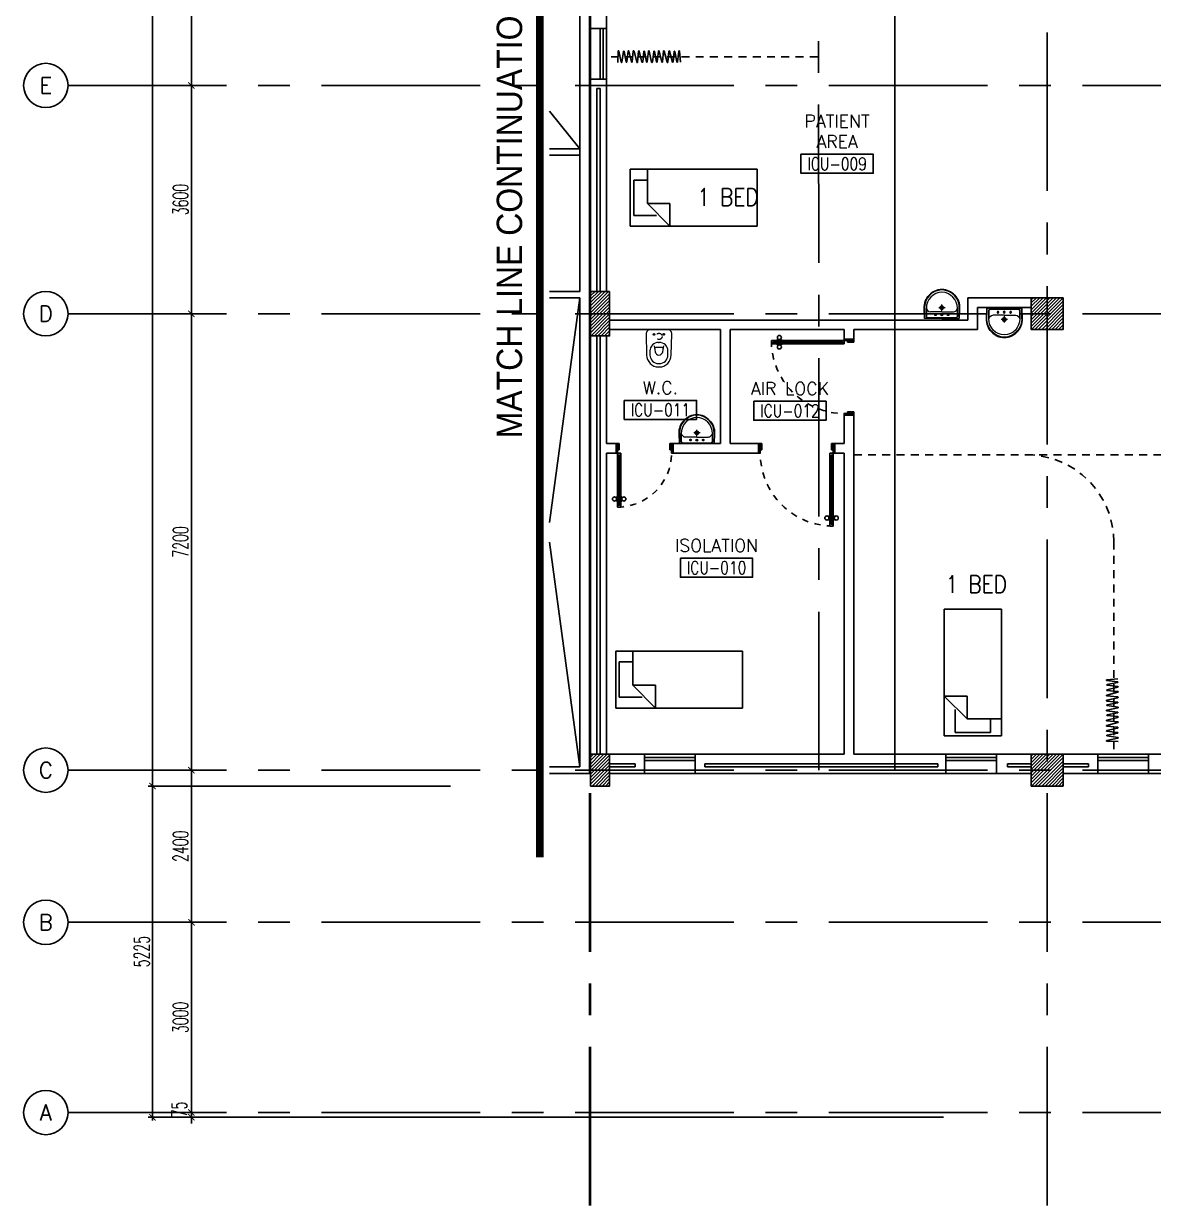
# Model space of a CAD drawing. Extents: x -0.4 to 93.5, y -1.1 to 78.4.
# Drawn here: x -0.35 to 17.47, y -1.11 to 17.52 of the extents above; entities that cross this region are included whole.
import ezdxf
from ezdxf.enums import TextEntityAlignment as Align

# ---------------------------------------------------------------- set-up
doc = ezdxf.new("R2010")
doc.units = 0
doc.header["$MEASUREMENT"] = 0
doc.header["$PDMODE"] = 34
for name, pattern in [('CENTER2', [1.125, 0.75, -0.125, 0.125, -0.125]), ('CENTERX2', [4, 2.5, -0.5, 0.5, -0.5]), ('DASHED', [0.75, 0.5, -0.25]), ('HIDDEN', [0.375, 0.25, -0.125]), ('HIDDEN2', [0.1875, 0.125, -0.0625])]:
    doc.linetypes.add(name, pattern=pattern)
doc.layers.get('0').update_dxf_attribs({"color": 11, "linetype": 'CONTINUOUS'})
doc.layers.get('DEFPOINTS').update_dxf_attribs({"color": 11, "linetype": 'CONTINUOUS'})
for name, color, linetype in [('A_CUBICLE_CURTAINS', 11, 'HIDDEN'), ('AX-CR', 11, 'CONTINUOUS'), ('AX-DIM', 11, 'CONTINUOUS'), ('AX-TXT', 11, 'CONTINUOUS'), ('AXES', 11, 'CENTERX2'), ('COL', 11, 'CONTINUOUS'), ('D_CURTAIN', 11, 'HIDDEN'), ('DOOR', 11, 'CONTINUOUS'), ('ELEV', 11, 'CONTINUOUS'), ('FIX', 11, 'CONTINUOUS'), ('FUR', 11, 'CONTINUOUS'), ('HAT', 11, 'CONTINUOUS'), ('INSUL', 11, 'CONTINUOUS'), ('RM-BOX', 11, 'CONTINUOUS'), ('RM-NAME', 11, 'CONTINUOUS'), ('RM-NO', 11, 'CONTINUOUS'), ('ROOF', 11, 'CONTINUOUS'), ('RS20', 11, 'CONTINUOUS'), ('SHAFT', 11, 'CONTINUOUS'), ('SUNI-FUR', 11, 'CONTINUOUS'), ('TXT1', 11, 'CONTINUOUS'), ('WALL', 11, 'CONTINUOUS'), ('WIN', 11, 'CONTINUOUS')]:
    doc.layers.add(name, color=color, linetype=linetype)
doc.styles.add('ROMANS', font='ROMANS.shx', dxfattribs={"width": 0.6})
doc.styles.add('RS20', font='ROMANS.shx', dxfattribs={"height": 0.2})
doc.styles.add('TTXT', font='swisse.ttf', dxfattribs={"width": 0.6})
doc.dimstyles.new('STANDARD in', dxfattribs={"dimtxt": 0.24, "dimasz": 0.1, "dimexe": 0.07, "dimexo": 0.05, "dimgap": 0.05, "dimtad": 1, "dimdec": 0, "dimlfac": 1000, "dimzin": 0, "dimdsep": 46, "dimtxsty": 'ROMANS', "dimblk": 'ARCHTICK', "dimcen": 0.05, "dimdle": 0.05, "dimclrd": 7, "dimclre": 7, "dimclrt": 2, "dimadec": 0, "dimazin": 0, "dimtfac": 1, "dimtdec": 0, "dimtmove": 2, "dimatfit": 3, "dimldrblk": 'ARCHTICK', "dimfxl": 0, "dimtolj": 1, "dimtzin": 0, "dimarcsym": 0})

# ---------------------------------------------------------------- blocks, each defined once
blk = doc.blocks.new('*X79')
at = {"color": 0}
for p, q in [((73379, 118298), (73831, 118750)), ((73379, 118351), (73778, 118750)), ((73379, 118404), (73725, 118750)), ((73379, 118457), (73672, 118750)), ((73379, 118510), (73619, 118750)), ((73379, 118563), (73566, 118750)), ((73379, 118616), (73513, 118750)), ((73379, 118669), (73460, 118750)), ((73379, 118722), (73407, 118750)), ((73384, 118250), (73879, 118745)), ((73437, 118250), (73879, 118692)), ((73490, 118250), (73879, 118639)), ((73543, 118250), (73879, 118586)), ((73596, 118250), (73879, 118533)), ((73649, 118250), (73879, 118480)), ((73702, 118250), (73879, 118427)), ((73755, 118250), (73879, 118374)), ((73808, 118250), (73879, 118321)), ((73861, 118250), (73879, 118268))]:
    blk.add_line(p, q, dxfattribs=at)
blk = doc.blocks.new('AXL')
at = {"layer": 'AX-CR'}
blk.add_circle((-350, 0), 350, dxfattribs=at)
at = {"layer": 'AX-TXT', "style": 'ROMANS'}
blk.add_attdef('AX', text='', height=250, dxfattribs=at).set_placement((-350, 0), align=Align.MIDDLE)
blk = doc.blocks.new('_ARCHTICK')
at = {"color": 0, "linetype": 'ByBlock', "const_width": 0.15}
blk.add_lwpolyline([(-0.5, -0.5), (0.5, 0.5)], dxfattribs=at)
blk = doc.blocks.new('*D124')
at = {"layer": 'AX-DIM', "color": 7, "lineweight": -2, "ltscale": 0.3}
for p, q in [((1.683, 5.45), (1.683, 64.87)), ((5.705, 64.82), (1.613, 64.82)), ((6.384, 5.5), (1.613, 5.5))]:
    blk.add_line(p, q, dxfattribs=at)
at = {"layer": 'DEFPOINTS', "color": 0, "ltscale": 0.3}
for p in [(1.683, 64.82), (5.755, 64.82), (6.434, 5.5)]:
    blk.add_point(p, dxfattribs=at)
at = {"layer": 'AX-DIM', "color": 7, "lineweight": -2, "ltscale": 0.3, "xscale": 0.1, "yscale": 0.1, "zscale": 0.1}
for p, rotation in [((1.683, 64.82), 90), ((1.683, 5.5), 270)]:
    blk.add_blockref('_ARCHTICK', p, dxfattribs=dict(at, rotation=rotation))
at = {"layer": 'AX-DIM', "color": 2, "ltscale": 0.3, "insert": (1.513, 35.16), "char_height": 0.24, "attachment_point": 5, "rotation": 90, "style": 'ROMANS'}
blk.add_mtext('\\A1;59320', dxfattribs=at)
blk = doc.blocks.new('*D113')
at = {"layer": 'AX-DIM', "color": 7, "lineweight": -2, "ltscale": 0.3}
for p, q in [((2.645, 20.15), (2.225, 20.15)), ((2.295, 16.5), (2.295, 20.2)), ((2.645, 16.55), (2.225, 16.55))]:
    blk.add_line(p, q, dxfattribs=at)
at = {"layer": 'DEFPOINTS', "color": 0, "ltscale": 0.3}
for p in [(2.295, 20.15), (2.695, 20.15), (2.695, 16.55)]:
    blk.add_point(p, dxfattribs=at)
at = {"layer": 'AX-DIM', "color": 7, "lineweight": -2, "ltscale": 0.3, "xscale": 0.1, "yscale": 0.1, "zscale": 0.1}
for p, rotation in [((2.295, 20.15), 90), ((2.295, 16.55), 270)]:
    blk.add_blockref('_ARCHTICK', p, dxfattribs=dict(at, rotation=rotation))
at = {"layer": 'AX-DIM', "color": 2, "ltscale": 0.3, "insert": (2.125, 18.35), "char_height": 0.24, "attachment_point": 5, "rotation": 90, "style": 'ROMANS'}
blk.add_mtext('\\A1;3600', dxfattribs=at)
blk = doc.blocks.new('*D112')
at = {"layer": 'AX-DIM', "color": 7, "lineweight": -2, "ltscale": 0.3}
for p, q in [((2.295, 12.9), (2.295, 16.6)), ((2.645, 16.55), (2.225, 16.55)), ((2.645, 12.95), (2.225, 12.95))]:
    blk.add_line(p, q, dxfattribs=at)
at = {"layer": 'DEFPOINTS', "color": 0, "ltscale": 0.3}
for p in [(2.295, 16.55), (2.695, 16.55), (2.695, 12.95)]:
    blk.add_point(p, dxfattribs=at)
at = {"layer": 'AX-DIM', "color": 7, "lineweight": -2, "ltscale": 0.3, "xscale": 0.1, "yscale": 0.1, "zscale": 0.1}
for p, rotation in [((2.295, 16.55), 90), ((2.295, 12.95), 270)]:
    blk.add_blockref('_ARCHTICK', p, dxfattribs=dict(at, rotation=rotation))
at = {"layer": 'AX-DIM', "color": 2, "ltscale": 0.3, "insert": (2.125, 14.75), "char_height": 0.24, "attachment_point": 5, "rotation": 90, "style": 'ROMANS'}
blk.add_mtext('\\A1;3600', dxfattribs=at)
blk = doc.blocks.new('*D111')
at = {"layer": 'AX-DIM', "color": 7, "lineweight": -2, "ltscale": 0.3}
for p, q in [((2.645, 12.95), (2.225, 12.95)), ((2.295, 5.7), (2.295, 13)), ((2.645, 5.75), (2.225, 5.75))]:
    blk.add_line(p, q, dxfattribs=at)
at = {"layer": 'DEFPOINTS', "color": 0, "ltscale": 0.3}
for p in [(2.295, 12.95), (2.695, 12.95), (2.695, 5.75)]:
    blk.add_point(p, dxfattribs=at)
at = {"layer": 'AX-DIM', "color": 7, "lineweight": -2, "ltscale": 0.3, "xscale": 0.1, "yscale": 0.1, "zscale": 0.1}
for p, rotation in [((2.295, 12.95), 90), ((2.295, 5.75), 270)]:
    blk.add_blockref('_ARCHTICK', p, dxfattribs=dict(at, rotation=rotation))
at = {"layer": 'AX-DIM', "color": 2, "ltscale": 0.3, "insert": (2.125, 9.35), "char_height": 0.24, "attachment_point": 5, "rotation": 90, "style": 'ROMANS'}
blk.add_mtext('\\A1;7200', dxfattribs=at)
blk = doc.blocks.new('*D110')
at = {"layer": 'AX-DIM', "color": 7, "lineweight": -2, "ltscale": 0.3}
for p, q in [((2.295, 3.3), (2.295, 5.8)), ((2.645, 5.75), (2.225, 5.75)), ((2.645, 3.35), (2.225, 3.35))]:
    blk.add_line(p, q, dxfattribs=at)
at = {"layer": 'DEFPOINTS', "color": 0, "ltscale": 0.3}
for p in [(2.295, 5.75), (2.695, 5.75), (2.695, 3.35)]:
    blk.add_point(p, dxfattribs=at)
at = {"layer": 'AX-DIM', "color": 7, "lineweight": -2, "ltscale": 0.3, "xscale": 0.1, "yscale": 0.1, "zscale": 0.1}
for p, rotation in [((2.295, 5.75), 90), ((2.295, 3.35), 270)]:
    blk.add_blockref('_ARCHTICK', p, dxfattribs=dict(at, rotation=rotation))
at = {"layer": 'AX-DIM', "color": 2, "ltscale": 0.3, "insert": (2.125, 4.55), "char_height": 0.24, "attachment_point": 5, "rotation": 90, "style": 'ROMANS'}
blk.add_mtext('\\A1;2400', dxfattribs=at)
blk = doc.blocks.new('*D109')
at = {"layer": 'AX-DIM', "color": 7, "lineweight": -2, "ltscale": 0.3}
for p, q in [((2.295, 0.3), (2.295, 3.4)), ((2.645, 3.35), (2.225, 3.35)), ((2.645, 0.35), (2.225, 0.35))]:
    blk.add_line(p, q, dxfattribs=at)
at = {"layer": 'DEFPOINTS', "color": 0, "ltscale": 0.3}
for p in [(2.295, 3.35), (2.695, 3.35), (2.695, 0.35)]:
    blk.add_point(p, dxfattribs=at)
at = {"layer": 'AX-DIM', "color": 7, "lineweight": -2, "ltscale": 0.3, "xscale": 0.1, "yscale": 0.1, "zscale": 0.1}
for p, rotation in [((2.295, 3.35), 90), ((2.295, 0.35), 270)]:
    blk.add_blockref('_ARCHTICK', p, dxfattribs=dict(at, rotation=rotation))
at = {"layer": 'AX-DIM', "color": 2, "ltscale": 0.3, "insert": (2.125, 1.85), "char_height": 0.24, "attachment_point": 5, "rotation": 90, "style": 'ROMANS'}
blk.add_mtext('\\A1;3000', dxfattribs=at)
blk = doc.blocks.new('COL50')
at = {"layer": 'COL'}
blk.add_lwpolyline([(-250, 250), (-250, -250), (250, -250), (250, 250)], close=True, dxfattribs=at)
blk = doc.blocks.new('*D107')
at = {"layer": 'AX-DIM', "color": 7, "lineweight": -2, "ltscale": 0.3}
for p, q in [((2.333, 5.5), (1.613, 5.5)), ((1.683, 0.225), (1.683, 5.55)), ((14.16, 0.275), (1.613, 0.275))]:
    blk.add_line(p, q, dxfattribs=at)
at = {"layer": 'DEFPOINTS', "color": 0, "ltscale": 0.3}
for p in [(1.683, 5.5), (2.383, 5.5), (14.21, 0.275)]:
    blk.add_point(p, dxfattribs=at)
at = {"layer": 'AX-DIM', "color": 7, "lineweight": -2, "ltscale": 0.3, "xscale": 0.1, "yscale": 0.1, "zscale": 0.1}
for p, rotation in [((1.683, 5.5), 90), ((1.683, 0.275), 270)]:
    blk.add_blockref('_ARCHTICK', p, dxfattribs=dict(at, rotation=rotation))
at = {"layer": 'AX-DIM', "color": 2, "ltscale": 0.3, "insert": (1.513, 2.888), "char_height": 0.24, "attachment_point": 5, "rotation": 90, "style": 'ROMANS'}
blk.add_mtext('\\A1;5225', dxfattribs=at)
blk = doc.blocks.new('*D106')
at = {"layer": 'AX-DIM', "color": 7, "lineweight": -2, "ltscale": 0.3}
for p, q in [((2.295, 0.35), (2.295, 0.45)), ((2.645, 0.35), (2.225, 0.35)), ((2.645, 0.275), (2.225, 0.275)), ((2.295, 0.275), (2.295, 0.35)), ((2.295, 0.275), (2.295, 0.175))]:
    blk.add_line(p, q, dxfattribs=at)
at = {"layer": 'DEFPOINTS', "color": 0, "ltscale": 0.3}
for p in [(2.295, 0.35), (2.695, 0.35), (2.695, 0.275)]:
    blk.add_point(p, dxfattribs=at)
at = {"layer": 'AX-DIM', "color": 7, "lineweight": -2, "ltscale": 0.3, "xscale": 0.1, "yscale": 0.1, "zscale": 0.1}
for p, rotation in [((2.295, 0.35), 270), ((2.295, 0.275), 90)]:
    blk.add_blockref('_ARCHTICK', p, dxfattribs=dict(at, rotation=rotation))
at = {"layer": 'AX-DIM', "color": 2, "ltscale": 0.3, "insert": (2.105, 0.398), "char_height": 0.24, "attachment_point": 5, "rotation": 90, "style": 'ROMANS'}
blk.add_mtext('\\A1;75', dxfattribs=at)
blk = doc.blocks.new('C11')
at = {"layer": 'HAT'}
h = blk.add_hatch(dxfattribs=at)
h.set_pattern_fill('ANSI31', color=256, scale=300, style=0)
h.set_pattern_definition([(45, (-248556.182, -75061.005), (-26.5165043, 26.5165043), [])])
h.paths.add_polyline_path([(300, 700), (0, 700), (0, 350), (300, 350)])
h.paths.add_polyline_path([(300, 350), (0, 350), (0, 0), (300, 0)])
at = {"layer": 'COL'}
blk.add_lwpolyline([(300, 700), (300, 0), (0, 0), (0, 700)], close=True, dxfattribs=at)
blk = doc.blocks.new('C-300')
at = {"layer": 'HAT', "linetype": 'ByBlock', "ltscale": 0.3}
h = blk.add_hatch(dxfattribs=at)
h.set_pattern_fill('ANSI31', color=8, scale=300, style=0)
h.set_pattern_definition([(45, (-258496.182, -82361.005), (-26.5165043, 26.5165043), [])])
h.paths.add_polyline_path([(300, 500), (0, 500), (0, 250), (300, 250)])
h.paths.add_polyline_path([(300, 250), (0, 250), (0, 0), (300, 0)])
at = {"layer": 'COL'}
blk.add_lwpolyline([(0, 500), (300, 500), (300, 0), (0, 0)], close=True, dxfattribs=at)
blk = doc.blocks.new('C')
at = {"layer": 'D_CURTAIN'}
for points in [[(0.229, 0.077), (0.229, 0.077, 0.848601), (0.219, 0.076), (0.202, -0.062, -0.855925), (0.192, -0.063), (0.167, 0.072, 0.866955), (0.157, 0.072), (0.144, -0.065, -0.843142), (0.134, -0.066), (0.099, 0.077, 0.845318), (0.089, 0.076), (0.076, -0.066, -0.842227), (0.066, -0.067), (0.029, 0.079, 0.837896), (0.019, 0.078), (0.004, -0.065, -0.84563), (-0.006, -0.065), (-0.04, 0.078, 0.842014), (-0.049, 0.078), (-0.065, -0.063, -0.866148), (-0.075, -0.063), (-0.099, 0.074, 0.854133), (-0.109, 0.074), (-0.129, -0.066, -0.838104), (-0.139, -0.067), (-0.17, 0.077, 0.84026), (-0.18, 0.077), (-0.183, -0.071)], [(0.639, -0.068), (0.628, 0.076, 0.848601), (0.618, 0.076), (0.601, -0.063, -0.855925), (0.591, -0.063), (0.566, 0.071, 0.866955), (0.556, 0.071), (0.542, -0.066, -0.843142), (0.533, -0.066), (0.497, 0.076, 0.845318), (0.488, 0.075), (0.474, -0.067, -0.842227), (0.465, -0.068), (0.427, 0.078, 0.837896), (0.417, 0.078), (0.403, -0.065, -0.84563), (0.393, -0.066), (0.359, 0.078, 0.842014), (0.349, 0.077), (0.334, -0.063, -0.866148), (0.324, -0.064), (0.299, 0.074, 0.854133), (0.29, 0.073), (0.27, -0.067, -0.838104), (0.26, -0.067), (0.229, 0.077, 0.84026), (0.219, 0.076)]]:
    blk.add_lwpolyline(points, format="xyb", dxfattribs=at)
blk = doc.blocks.new('DOOR100')
at = {"layer": 'DOOR', "color": 0, "linetype": 'ByBlock'}
for p, q in [((-82, 1205), (-91, 1205)), ((-91, 1205), (-91, 1140)), ((-82, 1140), (-91, 1140)), ((-75, 1218), (-82, 1218)), ((-82, 1128), (-82, 1218)), ((-82, 1205), (-82, 1140)), ((-75, 1128), (-82, 1128)), ((-25, 1300), (-75, 1300)), ((-75, 1300), (-25, 1300)), ((-75, 1250), (-75, 1300)), ((-58, 1250), (-75, 1250)), ((-42, 1270), (-58, 1270)), ((-58, 1250), (-58, 1270)), ((-42, 1250), (-42, 1270)), ((-25, 1250), (-42, 1250)), ((-25, 1250), (-25, 1300)), ((-25, 1218), (-18, 1218)), ((-25, 1128), (-18, 1128)), ((-18, 1128), (-18, 1218)), ((-18, 1205), (-9, 1205)), ((-18, 1205), (-18, 1140)), ((-18, 1140), (-9, 1140)), ((-9, 1205), (-9, 1140)), ((-75, 200), (-58, 200)), ((-75, 150), (-75, 200)), ((-58, 200), (-58, 180)), ((-42, 200), (-25, 200)), ((-42, 180), (-42, 200)), ((-25, 200), (-25, 150)), ((-1200, 0), (-1200, 150)), ((-1200, 150), (-1175, 150)), ((-1200, 150), (-1200, 0)), ((-1150, 0), (-1200, 0)), ((-1175, 150), (-1175, 100)), ((-1175, 100), (-1150, 100)), ((-1150, 100), (-1150, 0)), ((-75, 150), (-25, 150)), ((-58, 180), (-42, 180)), ((-50, 100), (-50, 0)), ((-25, 100), (-50, 100)), ((-50, 0), (0, 0)), ((0, 150), (-25, 150)), ((-25, 150), (-25, 100)), ((0, 150), (0, 0))]:
    blk.add_line(p, q, dxfattribs=at)
at = {"layer": 'DOOR', "linetype": 'ByBlock'}
for p, q in [((-75, 1250), (-75, 200)), ((-58, 200), (-58, 1250)), ((-42, 200), (-42, 1250)), ((-25, 200), (-25, 1250)), ((0, 0), (0, 150))]:
    blk.add_line(p, q, dxfattribs=at)
at = {"layer": 'DOOR', "color": 9, "linetype": 'ByBlock'}
for p, q in [((-1150, 0), (-1200, 114)), ((-1150, 0), (-1200, 40)), ((-1150, 0), (-1163, 100)), ((-50, 0), (0, 114)), ((-50, 0), (-37, 100)), ((-50, 0), (0, 40))]:
    blk.add_line(p, q, dxfattribs=at)
at = {"layer": 'DOOR', "color": 0, "linetype": 'ByBlock'}
for centre in [(-124, 1173), (24, 1173)]:
    blk.add_circle(centre, 32.4, dxfattribs=at)
at = {"layer": 'DOOR', "linetype": 'HIDDEN', "ltscale": 0.5}
blk.add_arc((-25, 150), 1150, 90, 180.0001, dxfattribs=at)
at = {"layer": 'DOOR', "color": 9, "linetype": 'ByBlock'}
for centre, radius, start, end in [((-1150, 0), 154, 103.7142, 108.8947), ((-1150, 0), 134, 100.72, 111.8402), ((-1150, 0), 94.4, 90, 121.9818), ((-1150, 0), 74.4, 90, 132.2236), ((-1150, 0), 54.4, 90, 156.7926), ((-1150, 0), 34.4, 90, 180), ((-1150, 0), 14.4, 90, 180), ((-50, 0), 94.4, 58.0182, 90), ((-50, 0), 74.4, 47.7764, 90), ((-50, 0), 54.4, 23.2074, 90), ((-50, 0), 34.4, 0, 90), ((-50, 0), 14.4, 0, 90), ((-50, 0), 134, 68.1598, 79.28), ((-50, 0), 114, 64.0838, 77.3774), ((-50, 0), 154, 71.1053, 76.2858)]:
    blk.add_arc(centre, radius, start, end, dxfattribs=at)
blk = doc.blocks.new('DOOR90')
at = {"layer": 'DOOR', "color": 0, "linetype": 'ByBlock'}
for p, q in [((-150, 0), (-150, -25)), ((-150, 0), (0, 0)), ((0, -50), (0, 0)), ((-1000, -25), (-1000, -75)), ((-1000, -75), (-1000, -25)), ((-950, -25), (-1000, -25)), ((-950, -75), (-1000, -75)), ((-970, -42), (-970, -58)), ((-950, -42), (-970, -42)), ((-950, -58), (-970, -58)), ((-950, -25), (-950, -42)), ((-950, -58), (-950, -75)), ((-918, -25), (-918, -18)), ((-828, -18), (-918, -18)), ((-918, -75), (-918, -82)), ((-828, -82), (-918, -82)), ((-905, -18), (-905, -9)), ((-905, -9), (-840, -9)), ((-905, -18), (-840, -18)), ((-905, -82), (-905, -91)), ((-905, -82), (-840, -82)), ((-905, -91), (-840, -91)), ((-840, -18), (-840, -9)), ((-840, -82), (-840, -91)), ((-828, -25), (-828, -18)), ((-828, -75), (-828, -82)), ((-200, -42), (-200, -25)), ((-200, -25), (-150, -25)), ((-180, -42), (-200, -42)), ((-200, -75), (-200, -58)), ((-200, -58), (-180, -58)), ((-150, -75), (-200, -75)), ((-180, -58), (-180, -42)), ((-150, -75), (-150, -25)), ((-150, -25), (-100, -25)), ((-100, -25), (-100, -50)), ((-100, -50), (0, -50)), ((-150, -900), (-150, -875)), ((-150, -875), (-100, -875)), ((0, -900), (-150, -900)), ((-150, -900), (0, -900)), ((-100, -850), (0, -850)), ((-100, -875), (-100, -850)), ((0, -850), (0, -900))]:
    blk.add_line(p, q, dxfattribs=at)
at = {"layer": 'DOOR', "color": 9, "linetype": 'ByBlock'}
for p, q in [((0, -50), (-114, 0)), ((0, -50), (-40, 0)), ((0, -50), (-100, -37)), ((0, -850), (-114, -900)), ((0, -850), (-100, -863)), ((0, -850), (-40, -900))]:
    blk.add_line(p, q, dxfattribs=at)
at = {"layer": 'DOOR', "linetype": 'ByBlock'}
for p, q in [((-200, -25), (-950, -25)), ((-200, -42), (-950, -42)), ((-200, -58), (-950, -58)), ((-950, -75), (-200, -75))]:
    blk.add_line(p, q, dxfattribs=at)
at = {"layer": 'DOOR', "color": 0, "linetype": 'ByBlock'}
for centre in [(-873, 24), (-873, -124)]:
    blk.add_circle(centre, 32.4, dxfattribs=at)
at = {"layer": 'DOOR', "color": 9, "linetype": 'ByBlock'}
for centre, radius, start, end in [((0, -50), 154, 161.1053, 166.2858), ((0, -50), 134, 158.1598, 169.28), ((0, -50), 94.4, 148.0182, 180), ((0, -50), 74.4, 137.7764, 180), ((0, -50), 114, 154.0838, 167.3774), ((0, -50), 54.4, 113.2074, 180), ((0, -50), 34.4, 90, 180), ((0, -50), 14.4, 90, 180), ((0, -850), 154, 193.7142, 198.8947), ((0, -850), 134, 190.72, 201.8402), ((0, -850), 94.4, 180, 211.9818), ((0, -850), 74.4, 180, 222.2236), ((0, -850), 54.4, 180, 246.7926), ((0, -850), 34.4, 180, 270), ((0, -850), 14.4, 180, 270)]:
    blk.add_arc(centre, radius, start, end, dxfattribs=at)
at = {"layer": 'DOOR', "linetype": 'HIDDEN', "ltscale": 0.5}
blk.add_arc((-150, -25), 850, 180, 270, dxfattribs=at)
blk = doc.blocks.new('LAV1')
at = {"layer": 'FIX', "linetype": 'ByBlock', "ltscale": 0.3}
for p, q in [((-280, 210), (-275, 50)), ((-245, 210), (-245, 85)), ((245, 210), (245, 85)), ((280, 210), (275, 50)), ((0, 60), (-220, 60)), ((0, 60), (220, 60))]:
    blk.add_line(p, q, dxfattribs=at)
at = {"layer": 'FIX', "linetype": 'Continuous', "lineweight": 20}
for p, q in [((-275, 210), (-275, 50)), ((275, 210), (275, 50)), ((0, 50), (-275, 50)), ((0, 50), (-252, 50)), ((0, 155), (-181, 155)), ((0, 155), (181, 155)), ((0, 50), (252, 50)), ((0, 50), (275, 50))]:
    blk.add_line(p, q, dxfattribs=at)
at = {"layer": 'FIX', "linetype": 'DASHED', "lineweight": 20, "ltscale": 0.05}
for p, q in [((50, 220), (-50, 220)), ((0, 170), (0, 270)), ((0, 170), (0, 270))]:
    blk.add_line(p, q, dxfattribs=at)
at = {"layer": 'FIX', "lineweight": 20}
for p, q in [((16, 107), (-15, 107)), ((0, 92), (0, 123))]:
    blk.add_line(p, q, dxfattribs=at)
for centre, radius in [((0, 220), 29.5), ((0, 220), 22.5), ((0, 107), 15.5)]:
    blk.add_circle(centre, radius, dxfattribs=at)
at = {"layer": 'FIX', "linetype": 'HIDDEN', "lineweight": 20, "ltscale": 0.05}
for centre in [(-100, 107), (100, 107)]:
    blk.add_circle(centre, 12.4, dxfattribs=at)
at = {"layer": 'FIX', "linetype": 'ByBlock', "ltscale": 0.3}
for centre, radius, start, end in [((7, 220), 287, 91.3776, 182.0064), ((-7, 220), 287, 357.9936, 88.6224), ((-220, 85), 24.9, 179.7021, 269.9486), ((220, 85), 24.9, 270.0514, 0.2979)]:
    blk.add_arc(centre, radius, start, end, dxfattribs=at)
at = {"layer": 'FIX', "linetype": 'Continuous', "lineweight": 20}
for centre, radius, start, end in [((8, 217), 283, 91.6988, 181.351), ((8, 212), 253, 91.7328, 180.4884), ((-8, 217), 283, 358.649, 88.3012), ((-8, 212), 253, 359.5116, 88.2672), ((-179, 222), 66.9, 190.2006, 268.0786), ((179, 222), 66.9, 271.9214, 349.7994)]:
    blk.add_arc(centre, radius, start, end, dxfattribs=at)
blk = doc.blocks.new('WC1')
at = {"layer": 'FIX', "lineweight": 20}
for p, q in [((-210, 204), (-538, 194)), ((-727, 5), (-727, -5)), ((-674, 5), (-674, -5)), ((-534, 24), (-540, 0)), ((-540, 0), (-534, -24)), ((-475, 141), (-538, 141)), ((-395, 76), (-490, 60)), ((-339, 5), (-339, -5)), ((-538, -141), (-475, -141)), ((-490, -60), (-395, -76)), ((-538, -194), (-210, -204))]:
    blk.add_line(p, q, dxfattribs=at)
at = {"layer": 'FIX', "linetype": 'Continuous', "lineweight": 20}
blk.add_line((-420, -47), (-420, 45), dxfattribs=at)
at = {"layer": 'FIX', "lineweight": 20}
blk.add_lwpolyline([(-213, -204), (-210, -204, 0.414214), (-137, -131), (-137, 0), (-137, 131, 0.414214), (-210, 204)], format="xyb", dxfattribs=at)
at = {"layer": 'FIX', "linetype": 'HIDDEN2', "lineweight": 20, "ltscale": 0.3}
blk.add_circle((-245, 0), 49.8, dxfattribs=at)
at = {"layer": 'FIX', "linetype": 'HIDDEN', "lineweight": 20, "ltscale": 0.05}
for centre in [(-213, 78), (-213, -77)]:
    blk.add_circle(centre, 11.6, dxfattribs=at)
at = {"layer": 'FIX', "lineweight": 20}
for centre, radius, start, end in [((-538, 5), 189, 90, 180), ((-538, 5), 136, 90, 180), ((-473, -7), 68.2, 128.9242, 152.8468), ((-464, -18), 82, 108.496, 128.9242), ((-475, 5), 136, 360, 90), ((-538, -5), 189, 180, 270), ((-538, -5), 136, 180, 270), ((-473, 7), 68.2, 207.1532, 231.0758), ((-464, 18), 82, 231.0758, 251.504), ((-475, -5), 136, 270, 0)]:
    blk.add_arc(centre, radius, start, end, dxfattribs=at)
at = {"layer": 'FIX', "linetype": 'Continuous', "lineweight": 20}
for centre, start, end in [((-443, 46), 357.6662, 91.6121), ((-442, -46), 268.3879, 2.3338)]:
    blk.add_arc(centre, 22.3, start, end, dxfattribs=at)
blk = doc.blocks.new('RM1')
at = {"layer": 'RM-BOX'}
blk.add_lwpolyline([(570, -200), (-570, -200), (-570, -500), (570, -500)], close=True, dxfattribs=at)
at = {"layer": 'RM-NAME', "style": 'ROMANS'}
for tag, p in [('ROOMNAME1', (0, 324)), ('ROOMNAME2', (0, 0))]:
    blk.add_attdef(tag, text='', height=200, dxfattribs=at).set_placement(p, align=Align.MIDDLE)
at = {"layer": 'RM-NO', "style": 'ROMANS', "width": 0.8}
blk.add_attdef('ROOMNO', text='', height=200, dxfattribs=at).set_placement((0, -350), align=Align.MIDDLE)

msp = doc.modelspace()

# ---------------------------------------------------------------- linework, layer by layer
at = {"layer": 'A_CUBICLE_CURTAINS', "ltscale": 0.5}
for p, q in [((12.1744, 17), (8.9171, 17)), ((12.7424, 10.7226), (36.8424, 10.7226)), ((16.8424, 9.3546), (16.8424, 6))]:
    msp.add_line(p, q, dxfattribs=at)
msp.add_arc((15.4744, 9.3546), 1.368, 0, 90, dxfattribs=at)
at = {"layer": 'AXES'}
for p, q in [((15.7924, -1.1143), (15.7924, 77.6984)), ((8.5724, -1.1143), (8.5724, 77.3484)), ((8.5924, -1.1143), (8.5924, 77.3484)), ((12.1924, 5.75), (12.1674, 64.57)), ((0.35, 16.55), (24.7924, 16.55)), ((0.35, 12.95), (24.7924, 12.95)), ((0.35, 5.75), (24.7924, 5.75)), ((0.35, 3.35), (24.7924, 3.35)), ((0.35, 0.35), (24.7924, 0.35))]:
    msp.add_line(p, q, dxfattribs=at)
at = {"layer": 'COL'}
msp.add_lwpolyline([(15.5424, 13.2), (15.5424, 12.7), (16.0424, 12.7), (16.0424, 13.2)], close=True, dxfattribs=at)
at = {"layer": 'ELEV', "linetype": 'CENTER2', "const_width": 0.12}
msp.add_lwpolyline([(7.7917, 4.3737), (7.7917, 68.212)], dxfattribs=at)
at = {"layer": 'FUR'}
for p, q in [((11.2184, 15.2284), (9.2184, 15.2284)), ((9.2184, 15.2284), (9.2184, 14.3284)), ((9.49, 15.2284), (9.49, 14.6895)), ((11.2184, 14.3284), (11.2184, 15.2284)), ((9.2739, 15.0585), (9.2739, 14.5006)), ((9.49, 15.0585), (9.2739, 15.0585)), ((9.49, 14.6895), (9.8435, 14.6895)), ((9.49, 14.6895), (9.8435, 14.3284)), ((9.8435, 14.3284), (9.8435, 14.6895)), ((9.2739, 14.5006), (9.6335, 14.5006)), ((9.2184, 14.3284), (11.2184, 14.3284)), ((14.1706, 6.2903), (14.1706, 8.2903)), ((14.1706, 8.2903), (15.0706, 8.2903)), ((15.0706, 8.2903), (15.0706, 6.2903)), ((10.9889, 7.6284), (8.9889, 7.6284)), ((8.9889, 7.6284), (8.9889, 6.7284)), ((9.0443, 7.4585), (9.0443, 6.9005)), ((9.2605, 7.4585), (9.0443, 7.4585)), ((9.2605, 7.6284), (9.2605, 7.0895)), ((10.9889, 6.7284), (10.9889, 7.6284)), ((9.2605, 7.0895), (9.6139, 7.0895)), ((9.2605, 7.0895), (9.6139, 6.7284)), ((9.6139, 6.7284), (9.6139, 7.0895)), ((9.0443, 6.9005), (9.404, 6.9005)), ((14.1706, 6.9153), (14.5318, 6.9153)), ((14.5318, 6.5619), (14.1706, 6.9153)), ((14.5318, 6.5619), (14.5318, 6.9153)), ((8.9889, 6.7284), (10.9889, 6.7284)), ((14.3428, 6.3457), (14.3428, 6.7054)), ((15.0706, 6.5619), (14.5318, 6.5619)), ((14.9007, 6.5619), (14.9007, 6.3457)), ((14.9007, 6.3457), (14.3428, 6.3457)), ((15.0706, 6.2903), (14.1706, 6.2903))]:
    msp.add_line(p, q, dxfattribs=at)
at = {"layer": 'INSUL'}
for p, q in [((8.6924, 16.5), (8.6924, 13.3)), ((8.6924, 16.5), (8.7424, 16.5)), ((8.7424, 16.5), (8.7424, 13.3)), ((8.6924, 12.6), (8.6924, 6)), ((8.7424, 12.6), (8.7424, 6)), ((9.2924, 5.85), (8.8924, 5.85)), ((9.2924, 5.8), (8.8924, 5.8)), ((9.2924, 5.8), (9.2924, 5.85)), ((10.3924, 5.8), (10.3924, 5.85)), ((14.0674, 5.85), (10.3924, 5.85)), ((14.0674, 5.8), (10.3924, 5.8)), ((14.0674, 5.8), (14.0674, 5.85)), ((15.5419, 5.85), (15.1674, 5.85)), ((15.1674, 5.8), (15.1674, 5.85)), ((15.5419, 5.8), (15.1674, 5.8)), ((16.4424, 5.85), (16.0424, 5.85)), ((16.4424, 5.8), (16.0424, 5.8)), ((16.4424, 5.8), (16.4424, 5.85))]:
    msp.add_line(p, q, dxfattribs=at)
at = {"layer": 'ROOF'}
for p, q in [((8.5724, 27.1), (8.5724, 5.7)), ((8.4224, 27), (8.4224, 13.3)), ((8.4224, 15.55), (7.9459, 15.55)), ((8.4224, 15.45), (7.9459, 15.45)), ((7.9459, 13.3), (8.4224, 13.3)), ((7.9459, 13.2), (8.4224, 13.2)), ((8.4224, 13.2), (8.4224, 5.8)), ((7.9459, 5.8), (8.4224, 5.8)), ((7.9459, 5.7), (8.5724, 5.7))]:
    msp.add_line(p, q, dxfattribs=at)
at = {"layer": 'SHAFT'}
for p, q in [((8.4224, 15.55), (7.9459, 16.1463)), ((7.9459, 9.6563), (8.4224, 13.2)), ((8.4224, 5.8), (7.9459, 9.3437))]:
    msp.add_line(p, q, dxfattribs=at)
at = {"layer": 'SUNI-FUR', "linetype": 'Continuous'}
msp.add_line((13.3924, 5.75), (13.3924, 64.57), dxfattribs=at)
at = {"layer": 'WALL'}
for p, q in [((8.5924, 19.8), (8.5924, 17.45)), ((8.8424, 19.8), (8.8424, 17.45)), ((8.5924, 17.45), (8.8424, 17.45)), ((8.5924, 16.65), (8.5924, 13.3)), ((8.5924, 16.65), (8.8424, 16.65)), ((8.8424, 16.65), (8.8424, 13.3)), ((8.5924, 12.7), (8.5924, 6)), ((8.8424, 12.6), (8.8424, 10.9)), ((8.8424, 10.75), (8.8424, 6)), ((8.8924, 6), (9.4424, 6)), ((9.4424, 5.7), (9.4424, 6)), ((10.2424, 5.7), (10.2424, 6)), ((12.5924, 6), (10.2424, 6)), ((14.1919, 6), (12.7424, 6)), ((14.1919, 5.7), (14.1919, 6)), ((15.5419, 6), (14.9919, 6)), ((14.9919, 5.7), (14.9919, 6)), ((16.0424, 6), (16.5924, 6)), ((16.5924, 5.7), (16.5924, 6)), ((21.3924, 6), (17.3924, 6)), ((17.3924, 5.7), (17.3924, 6)), ((8.8924, 5.7), (9.4424, 5.7)), ((14.1919, 5.7), (10.2424, 5.7)), ((15.5419, 5.7), (14.9919, 5.7)), ((16.0424, 5.7), (16.5924, 5.7)), ((19.1224, 5.7), (17.3924, 5.7))]:
    msp.add_line(p, q, dxfattribs=at)
at = {"layer": 'WALL', "linetype": 'ByBlock'}
for p, q in [((8.8424, 18.65), (8.8424, 13.3)), ((15.5424, 13.2), (14.5424, 13.2)), ((14.5424, 13.2), (14.5424, 12.85)), ((14.6924, 13.05), (14.6924, 12.7)), ((15.5424, 13.05), (14.6924, 13.05)), ((14.5424, 12.85), (8.8924, 12.85)), ((10.6424, 12.7), (8.8924, 12.7)), ((10.6424, 12.7), (10.6424, 10.9)), ((12.5924, 12.7), (10.7924, 12.7)), ((10.7924, 12.7), (10.7924, 10.9)), ((12.5924, 12.7), (12.5924, 12.55)), ((14.6924, 12.7), (12.7424, 12.7)), ((12.7424, 12.7), (12.7424, 12.55)), ((12.7424, 12.55), (12.5924, 12.55)), ((12.7424, 11.35), (12.5924, 11.35)), ((12.5924, 11.35), (12.5924, 10.9)), ((12.7424, 11.35), (12.7424, 6)), ((8.9924, 10.9), (8.8424, 10.9)), ((8.9924, 10.9), (8.9924, 10.75)), ((10.6424, 10.9), (9.8924, 10.9)), ((9.8924, 10.9), (9.8924, 10.75)), ((11.2424, 10.9), (10.7924, 10.9)), ((11.2424, 10.9), (11.2424, 10.75)), ((12.5924, 10.9), (12.4424, 10.9)), ((12.4424, 10.9), (12.4424, 10.75)), ((8.9924, 10.75), (8.8424, 10.75)), ((11.2424, 10.75), (9.8924, 10.75)), ((12.5924, 10.75), (12.4424, 10.75)), ((12.5924, 10.75), (12.5924, 6))]:
    msp.add_line(p, q, dxfattribs=at)
at = {"layer": 'WALL', "linetype": 'ByBlock', "ltscale": 0.3}
for points in [[(8.8924, 13.3), (8.5924, 13.3), (8.5924, 12.6), (8.8924, 12.6)], [(16.0424, 13.2), (15.5424, 13.2), (15.5424, 12.7), (16.0424, 12.7)], [(8.8924, 6), (8.5924, 6), (8.5924, 5.5), (8.8924, 5.5)], [(15.5424, 5.5), (16.0424, 5.5), (16.0424, 6), (15.5424, 6)]]:
    msp.add_lwpolyline(points, close=True, dxfattribs=at)
at = {"layer": 'WIN'}
for p, q in [((8.5924, 16.65), (8.5924, 17.45)), ((8.7424, 16.65), (8.7424, 17.45)), ((8.7924, 16.65), (8.7924, 17.45)), ((8.8424, 16.65), (8.8424, 17.45)), ((10.2424, 6), (9.4424, 6)), ((14.9919, 6), (14.1919, 6)), ((17.3924, 6), (16.5924, 6)), ((10.2424, 5.95), (9.4424, 5.95)), ((10.2424, 5.9), (9.4424, 5.9)), ((14.9919, 5.95), (14.1919, 5.95)), ((14.9919, 5.9), (14.1919, 5.9)), ((17.3924, 5.95), (16.5924, 5.95)), ((17.3924, 5.9), (16.5924, 5.9)), ((10.2424, 5.7), (9.4424, 5.7)), ((14.9919, 5.7), (14.1919, 5.7)), ((17.3924, 5.7), (16.5924, 5.7))]:
    msp.add_line(p, q, dxfattribs=at)

# ---------------------------------------------------------------- block references
at = {"layer": 'AXES', "xscale": 0.001, "yscale": 0.001, "zscale": 0.001}
for p, values in [((0.35, 16.55), {'AX': 'E'}), ((0.35, 12.95), {'AX': 'D'}), ((0.35, 5.75), {'AX': 'C'}), ((0.35, 3.35), {'AX': 'B'}), ((0.35, 0.35), {'AX': 'A'})]:
    msp.add_blockref('AXL', p, dxfattribs=at).add_auto_attribs(values)
at = {"layer": 'COL', "linetype": 'ByBlock', "xscale": 0.001, "yscale": 0.001, "zscale": 0.001}
msp.add_blockref('C11', (8.5924, 12.6), dxfattribs=at)
at = {"layer": 'COL', "color": 6, "linetype": 'ByBlock', "ltscale": 0.3, "xscale": 0.001, "yscale": 0.001, "zscale": 0.001}
msp.add_blockref('C-300', (8.5924, 5.5), dxfattribs=at)
at = {"layer": 'COL', "xscale": 0.001, "yscale": 0.001, "zscale": 0.001}
msp.add_blockref('COL50', (15.7924, 5.75), dxfattribs=at)
at = {"layer": 'D_CURTAIN', "ltscale": 2, "xscale": 1.2, "yscale": 1.2, "zscale": 1.2}
msp.add_blockref('C', (9.2415, 16.9984), dxfattribs=at)
at = {"layer": 'D_CURTAIN', "ltscale": 2, "xscale": 1.2, "yscale": 1.2, "zscale": 1.2, "rotation": 90}
msp.add_blockref('C', (16.8261, 6.4217), dxfattribs=at)
at = {"layer": 'DOOR', "color": 0, "linetype": 'ByBlock', "yscale": 0.001, "zscale": 0.001}
for name, p, xscale, rotation in [('DOOR100', (12.7424, 12.55), 0.001, 90), ('DOOR90', (8.9924, 10.9), 0.001, 90), ('DOOR100', (12.4424, 10.9), -0.001, 180)]:
    msp.add_blockref(name, p, dxfattribs=dict(at, xscale=xscale, rotation=rotation))
at = {"layer": 'FIX', "xscale": 0.001, "yscale": 0.001, "zscale": 0.001}
for p in [(14.1319, 12.8249), (10.2674, 10.85)]:
    msp.add_blockref('LAV1', p, dxfattribs=at)
at = {"layer": 'FIX', "yscale": 0.001, "zscale": 0.001}
for name, p, xscale, rotation in [('LAV1', (15.1164, 13.0796), -0.001, 180), ('WC1', (9.6696, 12.837), 0.001, 90)]:
    msp.add_blockref(name, p, dxfattribs=dict(at, xscale=xscale, rotation=rotation))
at = {"layer": 'HAT', "xscale": 0.001, "yscale": 0.001, "zscale": 0.001}
for p in [(-57.8369, -105.5497), (-57.8369, -112.7497)]:
    msp.add_blockref('*X79', p, dxfattribs=at)
at = {"layer": 'RM-NAME'}
ref = msp.add_blockref('RM1', (12.4794, 15.6641), dxfattribs=dict(at, xscale=-0.001, yscale=0.001, zscale=0.001))
ref.add_attrib('ROOMNO', 'ICU-009', dxfattribs={"layer": 'RM-NO', "height": 0.2, "style": 'ROMANS', "width": 0.8}).set_placement((12.4794, 15.3141), align=Align.MIDDLE)
ref.add_attrib('ROOMNAME2', 'AREA', dxfattribs={"height": 0.2, "style": 'ROMANS'}).set_placement((12.4794, 15.6641), align=Align.MIDDLE)
ref.add_attrib('ROOMNAME1', 'PATIENT', dxfattribs={"height": 0.2, "style": 'ROMANS'}).set_placement((12.4794, 15.9879), align=Align.MIDDLE)
ref = msp.add_blockref('RM1', (9.6929, 11.7821), dxfattribs=dict(at, xscale=-0.001, yscale=0.001, zscale=0.001))
ref.add_attrib('ROOMNO', 'ICU-011', dxfattribs={"layer": 'RM-NO', "height": 0.2, "style": 'ROMANS', "width": 0.8}).set_placement((9.6929, 11.4321), align=Align.MIDDLE)
ref.add_attrib('ROOMNAME2', 'W.C.', dxfattribs={"height": 0.2, "style": 'ROMANS'}).set_placement((9.6929, 11.7821), align=Align.MIDDLE)
ref = msp.add_blockref('RM1', (11.7355, 11.7686), dxfattribs=dict(at, xscale=-0.001, yscale=0.001, zscale=0.001))
ref.add_attrib('ROOMNO', 'ICU-012', dxfattribs={"layer": 'RM-NO', "height": 0.2, "style": 'ROMANS', "width": 0.8}).set_placement((11.7355, 11.4186), align=Align.MIDDLE)
ref.add_attrib('ROOMNAME2', 'AIR LOCK', dxfattribs={"height": 0.2, "style": 'ROMANS'}).set_placement((11.7355, 11.7686), align=Align.MIDDLE)
ref = msp.add_blockref('RM1', (10.5778, 9.2935), dxfattribs=dict(at, xscale=-0.001, yscale=0.001, zscale=0.001))
ref.add_attrib('ROOMNO', 'ICU-010', dxfattribs={"layer": 'RM-NO', "height": 0.2, "style": 'ROMANS', "width": 0.8}).set_placement((10.5778, 8.9435), align=Align.MIDDLE)
ref.add_attrib('ROOMNAME2', 'ISOLATION', dxfattribs={"height": 0.2, "style": 'ROMANS'}).set_placement((10.5778, 9.2935), align=Align.MIDDLE)

# ---------------------------------------------------------------- texts
at = {"layer": 'RS20', "style": 'RS20', "width": 0.85}
for p in [(10.758, 14.7891), (14.6751, 8.6818)]:
    msp.add_text('1 BED', height=0.2736, dxfattribs=at).set_placement(p, align=Align.MIDDLE)
at = {"layer": 'TXT1', "color": 6, "style": 'TTXT', "width": 0.9}
msp.add_text('MATCH LINE CONTINUATION SHEET No. MH-E-22', height=0.401182, rotation=90, dxfattribs=at).set_placement((7.5121, 10.984))

# ---------------------------------------------------------------- dimensions: what is measured, and where the dimension line sits
at = {"layer": 'AX-DIM'}
for base, p1, p2, picture, middle in [((1.6833, 64.82), (6.4338, 5.5), (5.7553, 64.82), '*D124', (1.5133, 35.16)), ((2.2948, 20.15), (2.6948, 16.55), (2.6948, 20.15), '*D113', (2.1248, 18.35)), ((2.2948, 16.55), (2.6948, 12.95), (2.6948, 16.55), '*D112', (2.1248, 14.75)), ((2.2948, 12.95), (2.6948, 5.75), (2.6948, 12.95), '*D111', (2.1248, 9.35)), ((2.2948, 5.75), (2.6948, 3.35), (2.6948, 5.75), '*D110', (2.1248, 4.55)), ((1.6833, 5.5), (14.2096, 0.275), (2.3833, 5.5), '*D107', (1.5133, 2.8875)), ((2.2948, 3.35), (2.6948, 0.35), (2.6948, 3.35), '*D109', (2.1248, 1.85))]:
    dim = msp.add_linear_dim(base=base, p1=p1, p2=p2, angle=90, dimstyle='STANDARD in', dxfattribs=at)
    dim.commit()
    dim.dimension.update_dxf_attribs({"geometry": picture, "text_midpoint": middle})
dim = msp.add_linear_dim(base=(2.2948, 0.35), p1=(2.6948, 0.275), p2=(2.6948, 0.35), angle=90, dimstyle='STANDARD in', dxfattribs=at)
dim.commit()
dim.dimension.update_dxf_attribs({"geometry": '*D106', "text_midpoint": (2.1047, 0.3976), "dimtype": 160})

doc.saveas('drawing.dxf')
